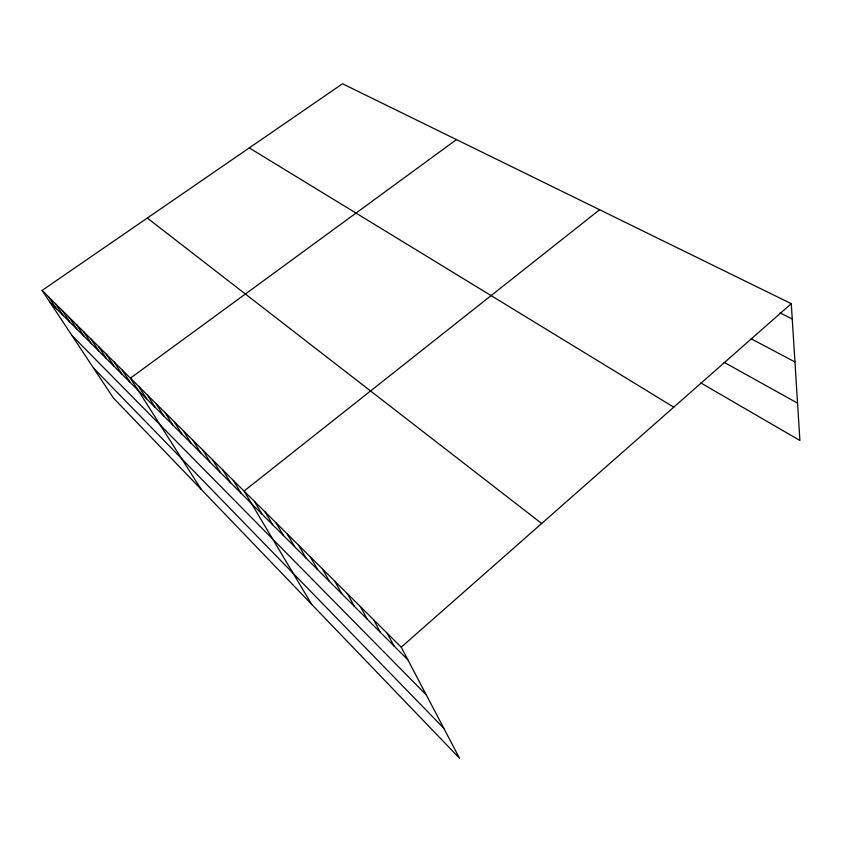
<?xml version="1.0" encoding="UTF-8"?>
<svg xmlns="http://www.w3.org/2000/svg" width="842" height="842" viewBox="0 0 842 842"><rect width="100%" height="100%" fill="white"/><g stroke="black" fill="none" stroke-linecap="round" stroke-linejoin="round"><path stroke-width="1.26" d="M401.234 647.193L791.28 303.667L342.526 83.758L42.1 290.427L113.312 397.887L459.532 758.242L401.234 647.193L42.1 290.427M599.62 209.742L244.054 491.054L311.666 604.335M456.48 139.593L130.394 378.142L201.227 489.391M780.071 312.887L792.238 318.971M751.138 338.779L794.953 361.944M724.225 362.376L797.542 403.15M700.776 382.91L799.9 440.482L791.28 303.667M249.274 147.908L673.768 407.16M147.308 218.057L541.669 523.503M49.878 302.162L407.844 659.791M71.949 335.484L426.294 694.913M93.494 367.986L443.808 728.288M48.699 296.984L56.488 308.761M55.425 303.667L63.213 315.487M62.276 310.477L70.075 322.349M69.254 317.413L77.064 329.327M83.642 331.695L91.452 343.704M76.38 324.486L84.189 336.453M91.041 339.052L98.861 351.103M98.598 346.557L106.418 358.65M106.302 354.219L114.123 366.354M114.175 362.028L121.995 374.206M122.206 370.006L130.015 382.226M138.772 386.457L146.571 398.761M147.318 394.951L155.107 407.296M156.054 403.623L163.832 416.001M164.969 412.496L172.736 424.905M174.094 421.547L181.84 433.998M183.419 430.82L191.145 443.302M192.955 440.292L200.659 452.807M202.712 449.975L210.384 462.521M212.689 459.89L220.341 472.457M222.898 470.036L230.519 482.634M233.35 480.414L240.938 493.033M254.473 501.4L261.978 514.062M265.135 511.999L272.598 524.671M276.05 522.84L283.459 535.523M287.227 533.933L294.584 546.626M298.678 545.3L305.972 558.004M310.393 556.951L317.623 569.655M322.412 568.887L329.569 581.59M334.727 581.117L341.81 593.821M347.357 593.663L354.356 606.345M360.302 606.524L367.228 619.196M373.595 619.733L380.416 632.384M387.236 633.279L393.951 645.909"/></g></svg>
